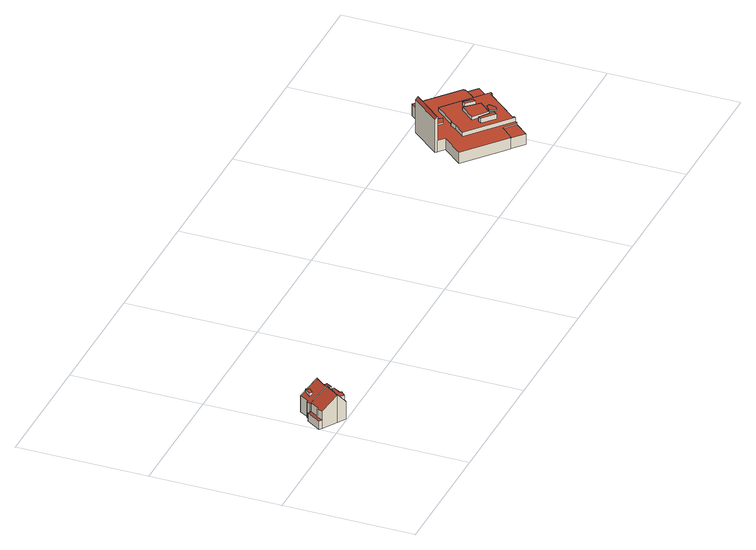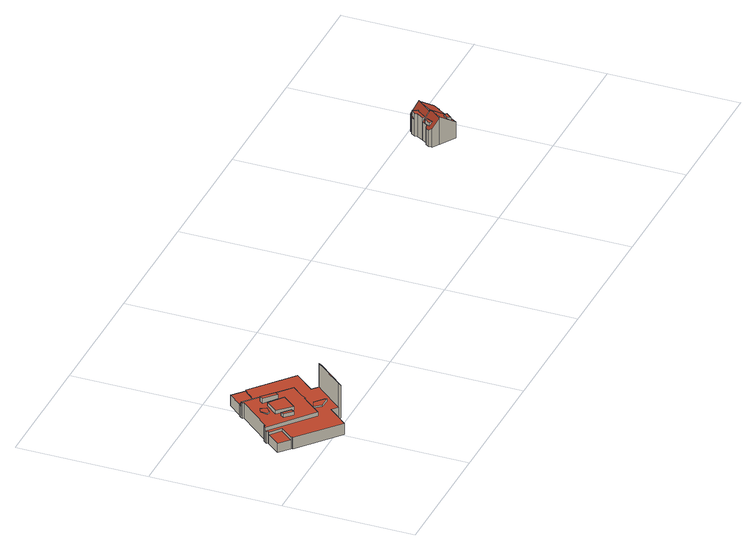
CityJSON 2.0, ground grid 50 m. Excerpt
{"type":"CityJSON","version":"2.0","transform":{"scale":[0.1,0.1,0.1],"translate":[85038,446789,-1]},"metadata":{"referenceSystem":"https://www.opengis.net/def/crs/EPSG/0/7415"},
"CityObjects":{
"building1":{"type":"Building","attributes":{"b3_dak_type":"slanted","b3_h_dak_50p":8.98,"b3_h_dak_70p":9.65,"b3_h_dak_max":11.1,"b3_h_dak_min":2.97,"b3_h_maaiveld":-0.089,"b3_kas_warenhuis":false,"b3_mutatie_ahn3_ahn4":false,"b3_reconstructie_onvolledig":false,"b3_rmse_lod12":2.26,"b3_rmse_lod13":1.35,"b3_rmse_lod22":0.203,"b3_val3dity_lod12":"[]","b3_val3dity_lod13":"[]","b3_val3dity_lod22":"[]","b3_volume_lod12":784.93,"b3_volume_lod13":735.55,"b3_volume_lod22":686.02,"geconstateerd":false,"oorspronkelijkbouwjaar":1928,"status":"Pand in gebruik"},"children":["building1-1"]},
"building1-1":{"type":"BuildingPart","parents":["building1"],"geometry":[{"type":"Solid","lod":"2.2","boundaries":[[[[0,1,2,3,4,5,6,7,8,9,10,11,12,13,14,15]],[[16,3,2,17]],[[18,4,3,16]],[[19,13,12,20]],[[21,22,23,24]],[[17,2,1,25]],[[26,14,13,19]],[[27,28,11,10,29]],[[20,12,11,28]],[[30,31,32]],[[33,34,32]],[[35,8,7,36,37]],[[38,9,8,35]],[[29,10,9,38]],[[39,5,4,18]],[[31,30,15,14,26]],[[34,33,6,5,39,40]],[[40,39,22,21]],[[36,7,6,33]],[[41,42,0,15,30]],[[43,44,28,27]],[[45,46,47]],[[44,43,47]],[[24,23,42,41]],[[25,1,0,42]],[[46,45,48]],[[37,36,48]],[[46,48,36,33,32,31,26,19,20,28,44,47]],[[24,41,30,32,34,40,21]],[[25,42,23,22,39,18,16,17]],[[37,48,45,47,43,27,29,38,35]]]],"semantics":{"surfaces":[{"type":"GroundSurface"},{"type":"WallSurface","on_footprint_edge":true},{"type":"WallSurface","on_footprint_edge":false},{"type":"RoofSurface"}],"values":[[0,1,1,1,2,1,1,1,1,2,2,1,1,1,1,1,1,2,1,1,2,2,2,2,1,2,2,3,3,3,3]]}}]},
"building2":{"type":"Building","attributes":{"b3_dak_type":"slanted","b3_h_dak_50p":9.03,"b3_h_dak_70p":9.84,"b3_h_dak_max":11.93,"b3_h_dak_min":6.52,"b3_h_maaiveld":0.03,"b3_kas_warenhuis":false,"b3_mutatie_ahn3_ahn4":false,"b3_reconstructie_onvolledig":false,"b3_rmse_lod12":1.44,"b3_rmse_lod13":1.44,"b3_rmse_lod22":0.11,"b3_val3dity_lod12":"[]","b3_val3dity_lod13":"[]","b3_val3dity_lod22":"[]","b3_volume_lod12":608.02,"b3_volume_lod13":608.02,"b3_volume_lod22":558.46,"geconstateerd":false,"oorspronkelijkbouwjaar":1928,"status":"Pand in gebruik"},"children":["building2-1"]},
"building2-1":{"type":"BuildingPart","parents":["building2"],"geometry":[{"type":"Solid","lod":"2.2","boundaries":[[[[49,50,51,52,53,54,55,56,57,58,59,60]],[[61,62,56,55,63]],[[64,57,56,62]],[[65,66,67,68]],[[68,67,69,70]],[[71,59,58,72]],[[73,74,75]],[[75,74,76,77]],[[78,79,73]],[[80,60,59,71]],[[62,61,81]],[[82,53,52,83]],[[72,58,57,64]],[[83,52,51,84,85]],[[86,87,66,65]],[[88,54,53,82]],[[84,51,50,89]],[[90,49,60,80]],[[63,55,54,88]],[[85,84,91]],[[77,76,79,78]],[[70,69,87,86]],[[89,50,49,90]],[[85,91,92,81,61,63,88,82,83],[67,66,87,69]],[[77,78,73,75]],[[70,86,65,68]],[[89,90,80,71,72,64,62,81,92,91,84],[74,73,79,76]]]],"semantics":{"surfaces":[{"type":"GroundSurface"},{"type":"WallSurface","on_footprint_edge":true},{"type":"WallSurface","on_footprint_edge":false},{"type":"RoofSurface"}],"values":[[0,1,1,2,2,1,2,2,2,1,2,1,1,1,2,1,1,1,1,2,2,2,1,3,3,3,3]]}}]},
"building3":{"type":"Building","attributes":{"b3_dak_type":"multiple horizontal","b3_h_dak_50p":4.92,"b3_h_dak_70p":6.16,"b3_h_dak_max":14.01,"b3_h_dak_min":3.64,"b3_h_maaiveld":-0.01,"b3_kas_warenhuis":false,"b3_mutatie_ahn3_ahn4":false,"b3_reconstructie_onvolledig":false,"b3_rmse_lod12":1.47,"b3_rmse_lod13":1.28,"b3_rmse_lod22":0.318,"b3_val3dity_lod12":"[]","b3_val3dity_lod13":"[]","b3_val3dity_lod22":"[]","b3_volume_lod12":5971.21,"b3_volume_lod13":6083.72,"b3_volume_lod22":5278.64,"geconstateerd":false,"oorspronkelijkbouwjaar":1930,"status":"Pand in gebruik"},"children":["building3-1"]},
"building3-1":{"type":"BuildingPart","parents":["building3"],"geometry":[{"type":"Solid","lod":"2.2","boundaries":[[[[93,94,95,96,97,98,99,100,101,102,103,104,105,106,107,108,109,110,111,112,113,114,115,116,117,118,119,120]],[[121,109,108,122]],[[123,106,105,124]],[[124,105,104,125]],[[125,104,103,126]],[[127,128,129,130]],[[131,102,101,132]],[[133,95,94,134]],[[135,100,99,136]],[[136,99,98,137]],[[138,97,96,139]],[[140,141,93,120,142]],[[142,120,119,143]],[[143,119,118,144]],[[145,110,109,121]],[[146,144,118,117,147]],[[128,113,112,148]],[[149,145,150,151]],[[152,114,113,128,127]],[[153,154,155,156]],[[157,107,106,123]],[[139,96,95,133,158]],[[158,133,159,160]],[[161,162,163,164]],[[164,163,165,166]],[[151,150,122,167]],[[168,111,110,145,149]],[[148,112,111,168]],[[130,129,169,170]],[[171,115,114,152]],[[172,116,115,171]],[[173,174,175,176]],[[177,178,174,173]],[[176,175,179,180]],[[180,179,178,177]],[[181,182,183,184]],[[185,186,182,181]],[[187,188,189,190]],[[137,98,97,138]],[[191,192,186,185]],[[193,194,195,196]],[[170,169,194,193]],[[197,198,199,200]],[[147,117,116,172]],[[167,122,108,107,157]],[[196,195,201,202]],[[190,189,198,197]],[[132,101,100,135,203]],[[204,205,188,187]],[[206,126,103,102,131]],[[160,159,141,140]],[[134,94,93,141]],[[166,165,207,208]],[[208,207,162,161]],[[200,199,205,204]],[[209,210,211,212]],[[156,155,210,209]],[[184,183,192,191]],[[212,211,213,214]],[[214,213,154,153]],[[203,135,126,206]],[[202,201,144,146]],[[122,150,145,121]],[[180,177,173,176]],[[144,201,195,194,169,129,128,148,168,149,151,167,157,123,124,125,126,135,136,137,138,139,158,160,140,142,143],[205,199,198,189,188]],[[134,141,159,133]],[[208,161,164,166]],[[200,204,187,190,197]],[[184,191,185,181]],[[214,153,156,209,212]],[[203,206,131,132]],[[202,146,147,172,171,152,127,130,170,193,196],[163,162,207,165],[178,179,175,174],[183,182,186,192],[154,213,211,210,155]]]],"semantics":{"surfaces":[{"type":"GroundSurface"},{"type":"WallSurface","on_footprint_edge":true},{"type":"WallSurface","on_footprint_edge":false},{"type":"RoofSurface"}],"values":[[0,1,1,1,1,2,1,1,1,1,1,1,1,1,1,1,1,2,1,2,1,1,2,2,2,2,1,1,2,1,1,2,2,2,2,2,2,2,1,2,2,2,2,1,1,2,2,1,2,1,2,1,2,2,2,2,2,2,2,2,2,2,3,3,3,3,3,3,3,3,3,3]]}}]}
},
"vertices":[
[15,58,9],[3,66,9],[39,122,9],[48,117,9],[49,119,9],[52,117,9],[110,80,9],[126,70,9],[137,64,9],[122,40,9],[124,30,9],[123,29,9],[113,13,9],[103,10,9],[100,5,9],[69,24,9],[48,117,43],[39,122,42],[49,119,43],[103,10,83],[113,13,75],[31,82,77],[31,82,43],[27,83,43],[27,83,75],[3,66,42],[100,5,83],[123,29,101],[123,29,75],[124,30,101],[69,24,120],[69,24,122],[82,41,121],[110,80,117],[110,80,123],[137,64,101],[126,70,96],[126,70,100],[122,40,101],[52,117,43],[52,117,77],[15,58,78],[15,58,43],[107,13,100],[107,13,81],[96,31,99],[96,31,101],[97,29,99],[105,42,99],
[150,85,10],[137,64,10],[108,82,10],[49,119,10],[59,134,10],[61,132,10],[83,168,10],[142,131,10],[169,114,10],[166,110,10],[168,100,10],[160,87,10],[142,131,123],[142,131,118],[83,168,77],[169,114,83],[103,142,100],[103,142,97],[97,155,89],[97,155,100],[77,132,86],[77,132,100],[168,100,76],[166,110,83],[145,105,100],[134,81,95],[134,81,100],[143,77,85],[143,77,100],[156,99,100],[156,99,86],[160,87,76],[119,101,121],[59,134,75],[49,119,75],[108,82,120],[108,82,121],[85,125,100],[85,125,93],[61,132,77],[137,64,83],[150,85,83],[115,95,121],[117,98,121],
[2016,143,10],[1971,91,10],[1928,129,10],[1925,131,10],[1924,130,10],[1770,261,10],[1835,338,10],[1811,358,10],[1804,364,10],[1899,477,10],[1908,470,10],[1931,451,10],[1996,528,10],[2149,397,10],[2146,393,10],[2150,390,10],[2190,356,10],[2149,307,10],[2145,303,10],[2150,299,10],[2146,294,10],[2137,285,10],[2133,288,10],[2029,165,10],[2033,161,10],[2027,154,10],[2021,146,10],[2020,147,10],[2190,356,47],[2150,390,47],[2149,397,57],[1996,528,57],[1931,451,57],[1908,470,56],[2146,294,72],[2146,294,57],[1987,425,57],[1987,425,73],[1899,477,143],[1804,364,144],[1928,129,53],[1971,91,53],[1811,358,56],[1835,338,56],[1770,261,56],[1924,130,56],[1925,131,56],[2016,143,57],[2016,143,53],[2020,147,57],[2021,146,57],[2027,154,57],[2149,307,47],[2027,154,72],[2033,161,72],[2150,299,57],[2149,307,57],[2109,340,47],[2109,340,57],[2137,285,72],[2032,253,76],[2032,253,72],[2045,232,72],[2045,232,76],[2146,393,57],[1928,129,56],[1972,178,53],[1972,178,56],[2051,293,85],[2051,293,72],[2003,342,72],[2003,342,85],[1957,288,72],[1957,288,84],[2150,390,57],[2145,303,57],[1922,349,56],[1922,349,72],[2133,288,72],[2029,165,72],[2055,314,85],[2055,314,72],[2062,327,72],[2062,327,86],[2026,342,86],[2026,342,72],[2034,355,72],[2034,355,86],[1996,212,92],[1996,212,72],[2006,225,72],[2006,225,92],[1951,251,91],[1951,251,72],[1886,418,65],[1886,418,56],[1888,408,56],[1888,408,64],[1958,264,90],[1958,264,72],[1917,350,72],[1917,350,56],[1905,329,56],[1905,329,72],[1918,380,63],[1918,380,56],[1944,392,57],[1944,392,63],[1870,288,56],[1870,288,72],[1811,358,153],[1925,417,64],[1925,417,57],[1908,470,154],[2011,246,72],[2011,246,84],[2061,241,76],[2061,241,72],[2065,269,72],[2065,269,76],[2055,272,72],[2055,272,76]
]}
